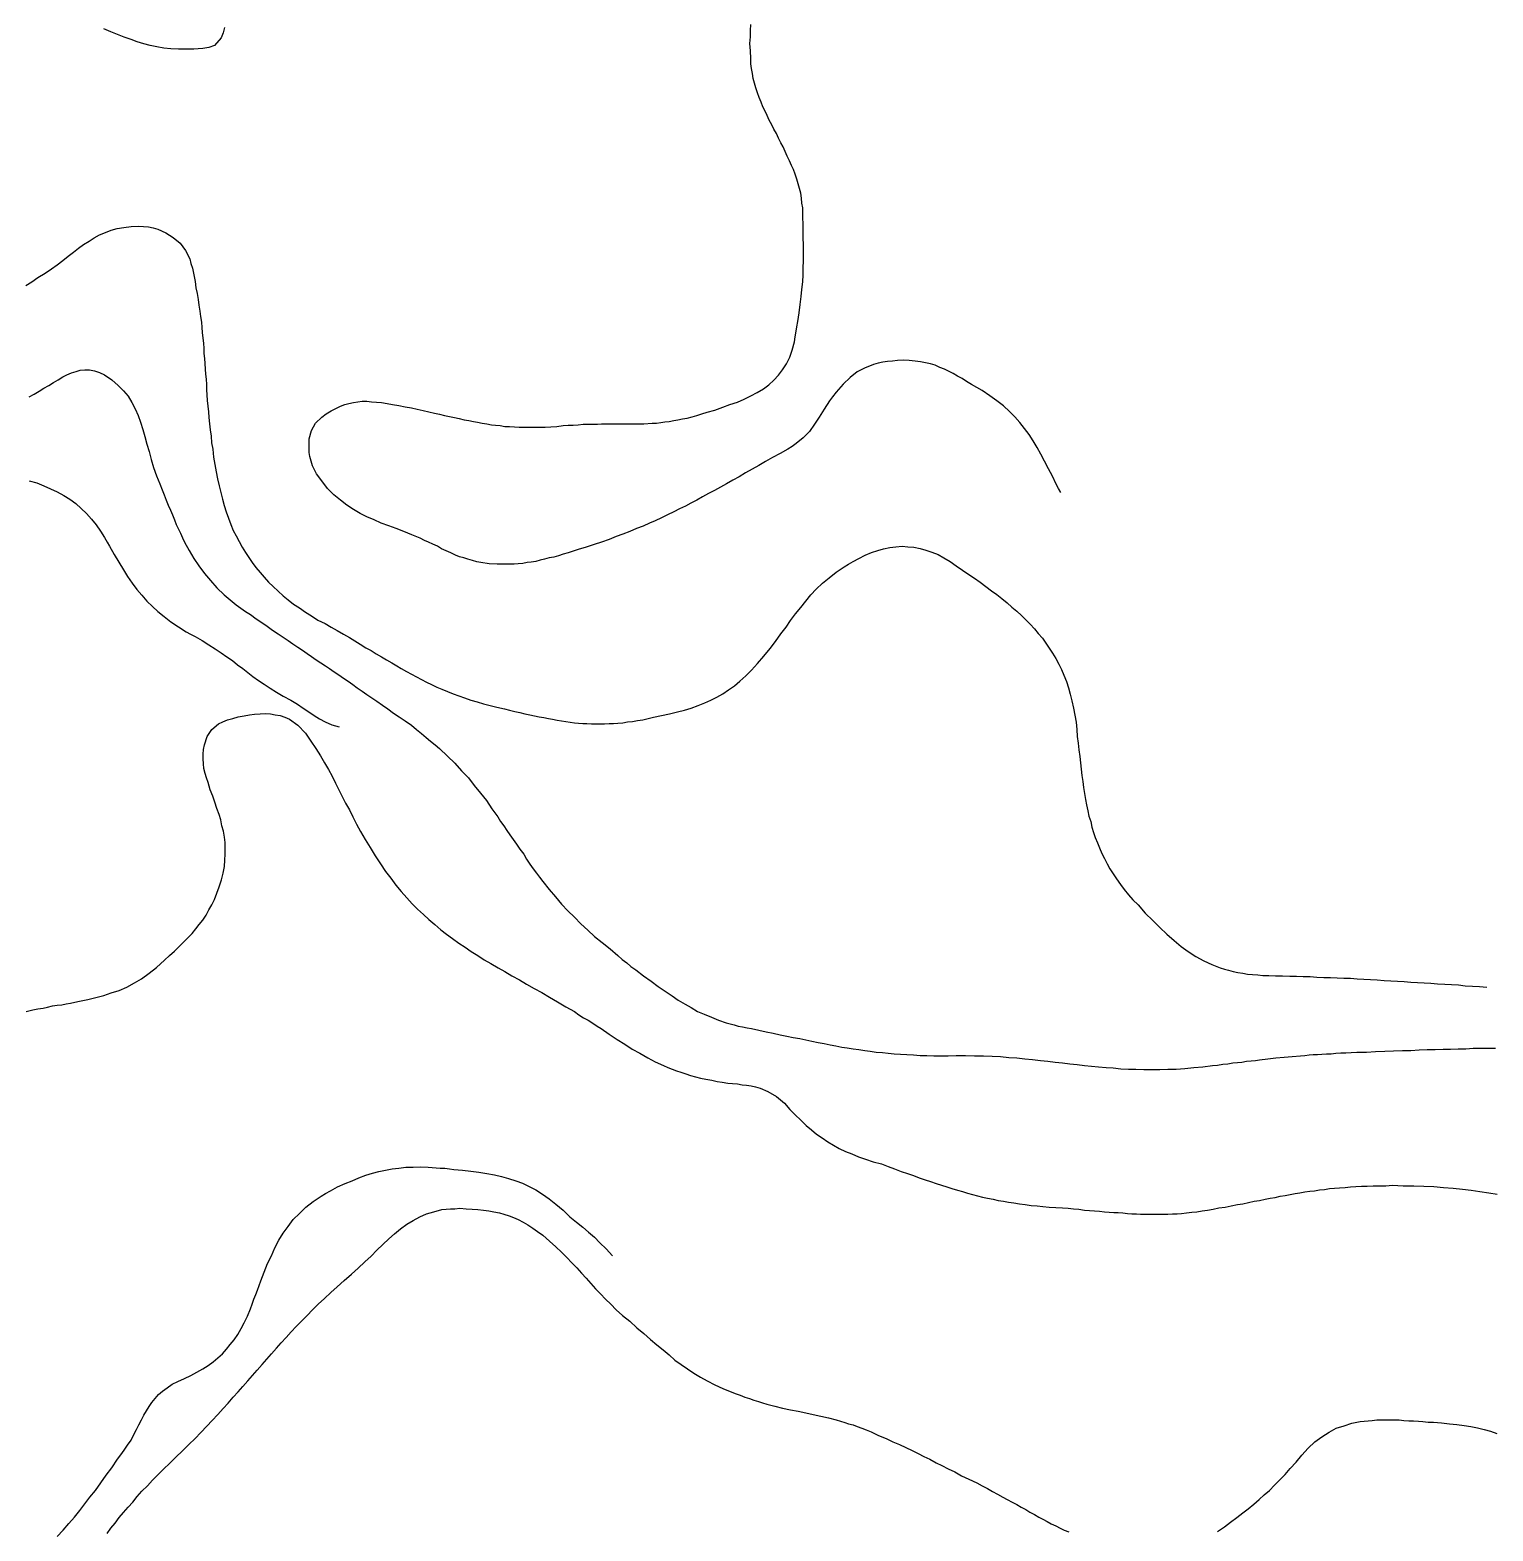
# Model space of a CAD drawing. Header units: inches. Extents: x 401374 to 405300, y 6332180 to 6336621.
# Drawn here: x 403778.8 to 404127.9, y 6335087.1 to 6335445.3 of the extents above; entities that cross this region are included whole.
import ezdxf

# ---------------------------------------------------------------- set-up
doc = ezdxf.new("R2010")
doc.units = ezdxf.units.IN
doc.header["$MEASUREMENT"] = 0

msp = doc.modelspace()

# ---------------------------------------------------------------- linework, layer by layer
for points in [[(403825.2, 6335445.9), (403824.9, 6335444.6), (403824.4, 6335443.4), (403822.8, 6335441.6), (403821.5, 6335441.1), (403820, 6335440.9), (403818.9, 6335440.8), (403817.9, 6335440.7), (403816, 6335440.7), (403814.2, 6335440.7), (403812.4, 6335440.8), (403810.7, 6335441), (403809.1, 6335441.3), (403807.5, 6335441.6), (403806, 6335442), (403804.4, 6335442.5), (403802.9, 6335443), (403801.3, 6335443.6), (403799.7, 6335444.2), (403798.1, 6335444.9), (403796.4, 6335445.6)], [(404024.8, 6335334.9), (404024.2, 6335335.9), (404023.7, 6335336.9), (404022.8, 6335338.8), (404021.8, 6335340.6), (404020.9, 6335342.4), (404020, 6335344.1), (404019.1, 6335345.7), (404018.2, 6335347.3), (404017.2, 6335348.8), (404016.1, 6335350.2), (404015, 6335351.6), (404013.8, 6335353), (404012.5, 6335354.3), (404011.1, 6335355.6), (404009.5, 6335356.8), (404007.8, 6335358), (404006, 6335359.3), (404004.7, 6335360), (404003.5, 6335360.7), (404002.3, 6335361.4), (404001.2, 6335362.1), (404000.1, 6335362.7), (403999.1, 6335363.3), (403998, 6335363.9), (403997, 6335364.4), (403995.9, 6335364.8), (403994.8, 6335365.3), (403993.7, 6335365.6), (403992.5, 6335365.9), (403991.3, 6335366.1), (403990, 6335366.3), (403988.6, 6335366.4), (403987.2, 6335366.5), (403985.8, 6335366.4), (403984.6, 6335366.3), (403983.4, 6335366.2), (403982.3, 6335366), (403981.2, 6335365.8), (403980.1, 6335365.5), (403979.1, 6335365.1), (403978.1, 6335364.7), (403976.2, 6335363.7), (403974.5, 6335362.4), (403972.8, 6335360.8), (403971.2, 6335358.9), (403970.3, 6335357.8), (403969.6, 6335356.8), (403968.3, 6335354.8), (403967.1, 6335352.9), (403966, 6335351.2), (403964.8, 6335349.5), (403963.3, 6335348), (403961.6, 6335346.6), (403960.7, 6335345.9), (403959.6, 6335345.3), (403957.8, 6335344.2), (403956, 6335343.3), (403954.3, 6335342.3), (403952.7, 6335341.4), (403951.1, 6335340.5), (403949.5, 6335339.6), (403948, 6335338.7), (403946.5, 6335337.9), (403945, 6335337), (403943.6, 6335336.2), (403942.1, 6335335.4), (403940.7, 6335334.7), (403939.3, 6335333.9), (403937.9, 6335333.1), (403936.5, 6335332.4), (403935.2, 6335331.7), (403933.8, 6335331), (403932.4, 6335330.3), (403930.9, 6335329.6), (403929.5, 6335328.9), (403928, 6335328.2), (403926.6, 6335327.6), (403925.1, 6335326.9), (403923.5, 6335326.3), (403921.9, 6335325.6), (403920.3, 6335325), (403918.7, 6335324.4), (403917, 6335323.7), (403915.2, 6335323.1), (403913.4, 6335322.5), (403911.5, 6335321.9), (403909.6, 6335321.3), (403908.4, 6335320.9), (403907.2, 6335320.5), (403906, 6335320.2), (403904.9, 6335319.8), (403903.8, 6335319.5), (403902.7, 6335319.3), (403901.6, 6335319), (403900.5, 6335318.8), (403899.5, 6335318.5), (403898.4, 6335318.3), (403897.4, 6335318.2), (403896.4, 6335318), (403895.3, 6335317.9), (403894.3, 6335317.8), (403892.3, 6335317.8), (403890.3, 6335317.8), (403888.4, 6335317.9), (403886.4, 6335318.2), (403885.4, 6335318.4), (403884.4, 6335318.7), (403883.3, 6335319), (403882.3, 6335319.3), (403881.3, 6335319.6), (403880.3, 6335320), (403879.2, 6335320.5), (403878.1, 6335321), (403877, 6335321.5), (403876, 6335322.1), (403874.9, 6335322.6), (403873.9, 6335323.1), (403872.9, 6335323.5), (403871.9, 6335324), (403869.9, 6335324.8), (403868, 6335325.6), (403866.2, 6335326.3), (403864.4, 6335327), (403862.6, 6335327.6), (403860.9, 6335328.4), (403859.2, 6335329.1), (403857.6, 6335329.9), (403856, 6335330.9), (403854.4, 6335331.9), (403852.9, 6335333.1), (403851.3, 6335334.4), (403849.8, 6335335.9), (403848.4, 6335337.7), (403847.2, 6335339.4), (403846.2, 6335341.3), (403845.9, 6335342.4), (403845.6, 6335343.5), (403845.4, 6335344.5), (403845.4, 6335345.6), (403845.4, 6335346.7), (403845.4, 6335347.7), (403846, 6335349.7), (403846.9, 6335351.5), (403848.4, 6335352.9), (403849.5, 6335353.7), (403850.7, 6335354.4), (403851.8, 6335355), (403852.9, 6335355.5), (403853.9, 6335355.9), (403854.9, 6335356.2), (403856, 6335356.4), (403857, 6335356.6), (403858.1, 6335356.7), (403859.2, 6335356.7), (403860.3, 6335356.6), (403861.5, 6335356.5), (403862.7, 6335356.4), (403864, 6335356.2), (403865.3, 6335355.9), (403866.8, 6335355.7), (403868.3, 6335355.4), (403869.8, 6335355.1), (403871.2, 6335354.8), (403872.6, 6335354.5), (403874, 6335354.2), (403875.3, 6335353.9), (403876.5, 6335353.6), (403877.7, 6335353.3), (403878.9, 6335353.1), (403880.1, 6335352.8), (403881.2, 6335352.6), (403882.4, 6335352.3), (403883.5, 6335352.1), (403884.6, 6335351.9), (403885.6, 6335351.7), (403886.7, 6335351.5), (403887.8, 6335351.3), (403888.9, 6335351.1), (403889.9, 6335351), (403891, 6335350.9), (403892.1, 6335350.7), (403893.2, 6335350.7), (403894.4, 6335350.6), (403895.5, 6335350.5), (403896.7, 6335350.5), (403897.9, 6335350.5), (403899.1, 6335350.5), (403900.4, 6335350.5), (403901.7, 6335350.5), (403903.1, 6335350.6), (403904.5, 6335350.7), (403906, 6335350.9), (403907.2, 6335351), (403908.4, 6335351), (403909.6, 6335351.1), (403910.8, 6335351.2), (403912, 6335351.2), (403913.1, 6335351.2), (403914.2, 6335351.2), (403915.2, 6335351.3), (403916.3, 6335351.3), (403917.3, 6335351.3), (403918.4, 6335351.3), (403919.4, 6335351.3), (403921.4, 6335351.3), (403923.3, 6335351.3), (403925.3, 6335351.3), (403927.3, 6335351.5), (403928.3, 6335351.5), (403929.3, 6335351.6), (403930.3, 6335351.8), (403931.3, 6335351.9), (403932.4, 6335352.1), (403933.4, 6335352.3), (403934.5, 6335352.5), (403935.6, 6335352.7), (403936.8, 6335353), (403937.9, 6335353.3), (403939.1, 6335353.7), (403940.4, 6335354.1), (403942.2, 6335354.6), (403944.1, 6335355.3), (403945.8, 6335355.9), (403947.6, 6335356.5), (403949.2, 6335357.2), (403950.8, 6335358), (403952.3, 6335358.8), (403953.8, 6335359.7), (403955.1, 6335360.6), (403956.3, 6335361.7), (403957.4, 6335362.9), (403958.4, 6335364.2), (403959.3, 6335365.6), (403960.1, 6335367.2), (403960.7, 6335368.9), (403961.2, 6335370.9), (403961.4, 6335372.1), (403961.6, 6335373.4), (403961.8, 6335374.5), (403962, 6335375.7), (403962.2, 6335376.8), (403962.3, 6335377.8), (403962.6, 6335379.8), (403962.8, 6335381.7), (403963, 6335383.4), (403963.2, 6335385.2), (403963.3, 6335386.9), (403963.3, 6335388.5), (403963.4, 6335390.3), (403963.4, 6335392), (403963.4, 6335393.9), (403963.3, 6335395.9), (403963.3, 6335396.9), (403963.3, 6335398), (403963.3, 6335399.2), (403963.2, 6335400.3), (403963.2, 6335401.6), (403963.2, 6335402.9), (403963, 6335404), (403962.9, 6335405.2), (403962.7, 6335406.4), (403962.4, 6335407.5), (403962.1, 6335408.6), (403961.8, 6335409.7), (403961.4, 6335410.9), (403961, 6335412), (403960.5, 6335413), (403960, 6335414.1), (403959.5, 6335415.2), (403959, 6335416.3), (403958.5, 6335417.4), (403958, 6335418.4), (403957.4, 6335419.5), (403956.9, 6335420.6), (403956.3, 6335421.6), (403955.8, 6335422.7), (403955.2, 6335423.8), (403954.7, 6335424.9), (403954.2, 6335425.9), (403953.7, 6335427), (403953.3, 6335428.1), (403952.8, 6335429.2), (403952.4, 6335430.3), (403952, 6335431.5), (403951.7, 6335432.6), (403951.4, 6335433.7), (403951.2, 6335434.9), (403951, 6335436.1), (403950.8, 6335437.2), (403950.8, 6335438.5), (403950.7, 6335440.3), (403950.6, 6335442.1), (403950.7, 6335443.7), (403950.7, 6335445.2), (403950.8, 6335446.6)], [(403777.8, 6335384.3), (403779.2, 6335385.2), (403780.7, 6335386.2), (403782.4, 6335387.3), (403783.9, 6335388.3), (403785.3, 6335389.3), (403786.6, 6335390.3), (403787.9, 6335391.3), (403789.2, 6335392.3), (403790.4, 6335393.2), (403791.6, 6335394.1), (403792.9, 6335394.9), (403794.1, 6335395.7), (403795.4, 6335396.4), (403796.8, 6335397), (403798.2, 6335397.5), (403799.6, 6335397.9), (403801.2, 6335398.2), (403802.9, 6335398.4), (403804.8, 6335398.5), (403805.9, 6335398.4), (403807.1, 6335398.3), (403808.2, 6335398.1), (403809.3, 6335397.8), (403811.2, 6335396.9), (403813, 6335395.8), (403814.6, 6335394.4), (403815.9, 6335392.7), (403816.9, 6335390.7), (403817.2, 6335389.6), (403817.6, 6335388.5), (403817.9, 6335386.9), (403818.2, 6335385.3), (403818.4, 6335383.8), (403818.7, 6335382.4), (403818.9, 6335381), (403819.1, 6335379.6), (403819.3, 6335378.2), (403819.5, 6335376.9), (403819.7, 6335375.6), (403819.8, 6335374.3), (403819.9, 6335373.1), (403820, 6335371.8), (403820.2, 6335370.6), (403820.3, 6335369.3), (403820.3, 6335368.1), (403820.4, 6335366.9), (403820.5, 6335365.7), (403820.6, 6335364.4), (403820.7, 6335363.2), (403820.8, 6335362), (403820.9, 6335360.7), (403820.9, 6335359.4), (403821, 6335358.2), (403821.1, 6335356.9), (403821.2, 6335355.5), (403821.4, 6335354.2), (403821.5, 6335352.8), (403821.6, 6335351.3), (403821.8, 6335349.9), (403822, 6335348.4), (403822.1, 6335346.8), (403822.4, 6335345.3), (403822.6, 6335343.4), (403822.9, 6335341.6), (403823.2, 6335339.9), (403823.5, 6335338.2), (403823.9, 6335336.5), (403824.3, 6335334.9), (403824.7, 6335333.3), (403825.1, 6335331.8), (403825.6, 6335330.3), (403826.2, 6335328.8), (403826.7, 6335327.3), (403827.3, 6335325.9), (403828, 6335324.6), (403828.7, 6335323.2), (403829.4, 6335321.9), (403830.2, 6335320.6), (403831, 6335319.4), (403831.8, 6335318.2), (403832.7, 6335317), (403833.7, 6335315.8), (403834.7, 6335314.7), (403835.7, 6335313.5), (403836.8, 6335312.5), (403838, 6335311.4), (403839.2, 6335310.3), (403840.4, 6335309.3), (403841.7, 6335308.3), (403843.1, 6335307.4), (403844.5, 6335306.4), (403846, 6335305.5), (403847.5, 6335304.5), (403849.2, 6335303.7), (403850.7, 6335302.8), (403852.1, 6335302), (403853.6, 6335301.1), (403855, 6335300.3), (403856.3, 6335299.5), (403857.6, 6335298.7), (403858.9, 6335297.9), (403860.2, 6335297.2), (403861.4, 6335296.4), (403862.7, 6335295.7), (403863.9, 6335295), (403865.1, 6335294.3), (403866.3, 6335293.6), (403867.4, 6335292.9), (403868.6, 6335292.2), (403869.8, 6335291.6), (403871, 6335290.9), (403872.2, 6335290.3), (403873.4, 6335289.7), (403874.6, 6335289.1), (403875.9, 6335288.5), (403877.1, 6335288), (403878.4, 6335287.4), (403879.8, 6335286.9), (403881.1, 6335286.4), (403882.5, 6335285.9), (403884, 6335285.4), (403885.5, 6335285), (403887, 6335284.5), (403888.6, 6335284.1), (403890.2, 6335283.7), (403892, 6335283.3), (403893.2, 6335283), (403894.5, 6335282.7), (403895.7, 6335282.4), (403896.9, 6335282.1), (403898.1, 6335281.9), (403899.2, 6335281.6), (403900.3, 6335281.4), (403901.4, 6335281.2), (403902.5, 6335281), (403903.5, 6335280.8), (403904.6, 6335280.6), (403905.6, 6335280.4), (403906.7, 6335280.3), (403907.7, 6335280.1), (403908.7, 6335280), (403909.7, 6335279.9), (403910.7, 6335279.8), (403911.7, 6335279.8), (403912.8, 6335279.7), (403913.8, 6335279.7), (403914.8, 6335279.7), (403915.9, 6335279.7), (403917, 6335279.8), (403918, 6335279.8), (403919.1, 6335279.9), (403920.3, 6335280), (403921.4, 6335280.2), (403922.6, 6335280.3), (403923.8, 6335280.5), (403925, 6335280.7), (403926.3, 6335281), (403927.6, 6335281.3), (403929.5, 6335281.7), (403931.4, 6335282.1), (403933.3, 6335282.6), (403935, 6335283), (403936.6, 6335283.5), (403938.2, 6335284.1), (403939.8, 6335284.7), (403941.3, 6335285.4), (403942.7, 6335286.1), (403944.1, 6335286.9), (403945.5, 6335287.8), (403946.9, 6335288.8), (403948.2, 6335289.9), (403949.6, 6335291.2), (403951, 6335292.5), (403952.4, 6335294.1), (403953.9, 6335295.9), (403955.4, 6335297.7), (403956.7, 6335299.4), (403958, 6335301.2), (403959.2, 6335302.8), (403960.3, 6335304.4), (403961.5, 6335306), (403962.7, 6335307.5), (403963.9, 6335309), (403965.1, 6335310.5), (403966.4, 6335311.9), (403967.9, 6335313.3), (403969.5, 6335314.6), (403971.2, 6335315.9), (403973.1, 6335317.2), (403974.1, 6335317.8), (403975.2, 6335318.5), (403976.6, 6335319.2), (403978.1, 6335320), (403979.6, 6335320.6), (403981.1, 6335321.1), (403982.5, 6335321.5), (403984, 6335321.8), (403985.4, 6335322), (403986.9, 6335322.1), (403988.3, 6335322), (403989.7, 6335321.9), (403991.2, 6335321.6), (403992.6, 6335321.2), (403994, 6335320.7), (403995.5, 6335320.1), (403996.9, 6335319.3), (403998.4, 6335318.5), (403999.8, 6335317.4), (404001.3, 6335316.4), (404002.8, 6335315.4), (404004.2, 6335314.5), (404005.5, 6335313.5), (404006.9, 6335312.5), (404008.2, 6335311.5), (404009.5, 6335310.6), (404010.7, 6335309.6), (404012, 6335308.6), (404013.1, 6335307.6), (404014.3, 6335306.6), (404015.4, 6335305.6), (404016.5, 6335304.5), (404017.5, 6335303.5), (404018.5, 6335302.4), (404019.4, 6335301.3), (404020.4, 6335300.2), (404021.2, 6335299), (404022, 6335297.8), (404022.8, 6335296.6), (404023.6, 6335295.3), (404024.3, 6335294), (404024.9, 6335292.7), (404025.5, 6335291.3), (404026.1, 6335289.8), (404026.6, 6335288.3), (404027, 6335286.8), (404027.4, 6335285.2), (404027.8, 6335283.5), (404028.1, 6335281.8), (404028.4, 6335280.1), (404028.6, 6335278.4), (404028.7, 6335276.7), (404028.9, 6335275.1), (404029.1, 6335273.5), (404029.3, 6335271.9), (404029.5, 6335270.4), (404029.6, 6335268.9), (404029.8, 6335267.4), (404030, 6335266), (404030.2, 6335264.5), (404030.4, 6335263.1), (404030.7, 6335261.7), (404030.9, 6335260.4), (404031.2, 6335259), (404031.5, 6335257.7), (404031.9, 6335256.4), (404032.2, 6335255.1), (404032.6, 6335253.8), (404033, 6335252.6), (404033.5, 6335251.3), (404034, 6335250.1), (404034.6, 6335248.8), (404035.2, 6335247.6), (404035.8, 6335246.3), (404036.5, 6335245.1), (404037.3, 6335243.9), (404038.1, 6335242.7), (404039, 6335241.4), (404039.9, 6335240.2), (404040.9, 6335238.9), (404042, 6335237.7), (404043.2, 6335236.5), (404044.9, 6335234.5), (404046.7, 6335232.8), (404048.4, 6335231.1), (404050.1, 6335229.5), (404051.8, 6335228), (404053.5, 6335226.6), (404055.2, 6335225.4), (404057, 6335224.2), (404058.9, 6335223.2), (404060.8, 6335222.3), (404062.8, 6335221.5), (404063.8, 6335221.2), (404064.8, 6335220.9), (404065.9, 6335220.6), (404067, 6335220.4), (404068.2, 6335220.2), (404069.3, 6335220), (404070.5, 6335219.9), (404071.8, 6335219.8), (404073, 6335219.7), (404074.4, 6335219.7), (404076, 6335219.6), (404077.7, 6335219.6), (404079.4, 6335219.5), (404081, 6335219.5), (404082.6, 6335219.4), (404084.3, 6335219.4), (404085.9, 6335219.3), (404087.5, 6335219.2), (404089.1, 6335219.2), (404090.7, 6335219.1), (404092.3, 6335219), (404093.9, 6335219), (404095.5, 6335218.9), (404097.1, 6335218.8), (404098.7, 6335218.7), (404100.3, 6335218.6), (404101.9, 6335218.5), (404103.5, 6335218.4), (404105.1, 6335218.3), (404106.7, 6335218.2), (404108.3, 6335218.1), (404109.9, 6335218), (404111.5, 6335217.9), (404113.1, 6335217.8), (404114.7, 6335217.7), (404116.4, 6335217.6), (404118, 6335217.5), (404119.7, 6335217.4), (404121.3, 6335217.2), (404123, 6335217.1), (404124.7, 6335217), (404126.4, 6335216.9)], [(403778.6, 6335357.8), (403779.8, 6335358.4), (403781, 6335359.1), (403782.1, 6335359.8), (403783.3, 6335360.5), (403784.4, 6335361.2), (403785.5, 6335361.8), (403786.6, 6335362.5), (403787.6, 6335363), (403788.7, 6335363.5), (403789.8, 6335363.8), (403790.8, 6335364.1), (403791.9, 6335364.2), (403793, 6335364.2), (403794.2, 6335364), (403795.4, 6335363.6), (403796.6, 6335363), (403798.3, 6335361.8), (403799.8, 6335360.5), (403801.1, 6335359.2), (403802.2, 6335357.9), (403803.1, 6335356.4), (403803.9, 6335354.9), (403804.6, 6335353.3), (403805.2, 6335351.7), (403805.7, 6335350), (403806.2, 6335348.3), (403806.7, 6335346.5), (403807.2, 6335344.7), (403807.7, 6335342.8), (403808.3, 6335340.9), (403809, 6335338.9), (403809.8, 6335337), (403810.3, 6335335.6), (403810.8, 6335334.4), (403811.3, 6335333.1), (403811.8, 6335331.9), (403812.3, 6335330.7), (403812.8, 6335329.6), (403813.3, 6335328.4), (403813.7, 6335327.3), (403814.2, 6335326.2), (403814.7, 6335325.2), (403815.2, 6335324.1), (403815.7, 6335323.1), (403816.8, 6335321.1), (403817.9, 6335319.2), (403819.1, 6335317.4), (403820.4, 6335315.6), (403821.9, 6335313.9), (403823.4, 6335312.2), (403825.1, 6335310.5), (403827, 6335308.9), (403828, 6335308.1), (403829.1, 6335307.3), (403830.2, 6335306.5), (403831.4, 6335305.8), (403832.8, 6335304.8), (403834.1, 6335303.9), (403835.4, 6335303), (403836.7, 6335302.1), (403838, 6335301.2), (403839.2, 6335300.4), (403840.4, 6335299.6), (403841.5, 6335298.8), (403842.7, 6335298), (403843.8, 6335297.3), (403844.9, 6335296.5), (403846, 6335295.8), (403847.1, 6335295), (403848.2, 6335294.3), (403849.3, 6335293.6), (403850.3, 6335292.9), (403851.4, 6335292.1), (403852.5, 6335291.4), (403853.6, 6335290.6), (403854.7, 6335289.9), (403855.8, 6335289.1), (403856.9, 6335288.3), (403858.1, 6335287.5), (403859.2, 6335286.7), (403860.4, 6335285.9), (403861.6, 6335285.1), (403862.9, 6335284.2), (403864.2, 6335283.3), (403865.5, 6335282.3), (403866.9, 6335281.4), (403868.3, 6335280.4), (403869.8, 6335279.4), (403871, 6335278.4), (403872.2, 6335277.4), (403873.3, 6335276.5), (403874.4, 6335275.6), (403875.5, 6335274.7), (403876.5, 6335273.8), (403878.4, 6335272), (403880.2, 6335270.3), (403881.8, 6335268.5), (403883.4, 6335266.8), (403884.8, 6335265), (403886.3, 6335263.2), (403887.7, 6335261.4), (403889, 6335259.4), (403890.4, 6335257.5), (403891.1, 6335256.4), (403891.9, 6335255.4), (403892.6, 6335254.3), (403893.3, 6335253.2), (403894.1, 6335252.1), (403894.9, 6335251), (403895.7, 6335249.8), (403896.6, 6335248.6), (403897.3, 6335247.4), (403898.1, 6335246.2), (403898.9, 6335245.1), (403899.7, 6335244.1), (403900.4, 6335243.1), (403901.2, 6335242.1), (403902.7, 6335240.2), (403904.2, 6335238.4), (403905.6, 6335236.7), (403907.1, 6335235.1), (403908.7, 6335233.6), (403910.2, 6335232), (403911.9, 6335230.5), (403913.5, 6335229), (403915.3, 6335227.5), (403917.2, 6335226), (403919.1, 6335224.4), (403920.1, 6335223.5), (403921.2, 6335222.7), (403922.2, 6335221.8), (403923.4, 6335221)], [(403778.6, 6335337.7), (403780.4, 6335337.2), (403782.1, 6335336.5), (403783.7, 6335335.8), (403785.3, 6335335.1), (403786.9, 6335334.2), (403788.3, 6335333.3), (403789.7, 6335332.3), (403791, 6335331.1), (403792.3, 6335329.9), (403793.5, 6335328.6), (403794.6, 6335327.2), (403795.6, 6335325.7), (403796.6, 6335324.2), (403797.2, 6335323.1), (403797.8, 6335322.1), (403798.9, 6335320.1), (403800, 6335318.3), (403801.1, 6335316.5), (403802.1, 6335314.9), (403803.2, 6335313.3), (403804.3, 6335311.8), (403805.5, 6335310.4), (403806.7, 6335309), (403808, 6335307.7), (403809.3, 6335306.5), (403810.8, 6335305.3), (403812.4, 6335304.1), (403814.2, 6335302.9), (403816.1, 6335301.7), (403817.1, 6335301.1), (403818.2, 6335300.6), (403819.9, 6335299.6), (403821.5, 6335298.6), (403823, 6335297.6), (403824.4, 6335296.7), (403825.8, 6335295.7), (403827.1, 6335294.8), (403828.3, 6335293.8), (403829.6, 6335292.9), (403830.8, 6335292), (403832, 6335291), (403833.3, 6335290.1), (403834.7, 6335289.2), (403836.1, 6335288.2), (403837.6, 6335287.3), (403839.2, 6335286.3), (403841, 6335285.4), (403842.6, 6335284.4), (403844, 6335283.5), (403845.3, 6335282.6), (403846.6, 6335281.7), (403847.9, 6335280.9), (403849.2, 6335280.2), (403850.8, 6335279.5), (403852.6, 6335279)], [(403777.9, 6335211.1), (403779.5, 6335211.5), (403780.7, 6335211.7), (403781.9, 6335211.9), (403783, 6335212.1), (403784.2, 6335212.4), (403785.3, 6335212.6), (403786.4, 6335212.7), (403787.4, 6335212.9), (403788.5, 6335213.1), (403789.5, 6335213.3), (403790.6, 6335213.5), (403792.6, 6335213.9), (403794.5, 6335214.4), (403796.4, 6335214.9), (403798.2, 6335215.5), (403800.1, 6335216.1), (403801.9, 6335216.9), (403803.7, 6335217.9), (403805.4, 6335218.9), (403807.2, 6335220.2), (403809, 6335221.6), (403810.9, 6335223.3), (403812.1, 6335224.4), (403813.3, 6335225.5), (403814.4, 6335226.6), (403815.5, 6335227.7), (403816.5, 6335228.7), (403817.5, 6335229.7), (403818.4, 6335230.8), (403819.2, 6335231.8), (403820, 6335232.9), (403820.8, 6335234.1), (403821.5, 6335235.3), (403822.2, 6335236.5), (403822.8, 6335237.8), (403823.4, 6335239.3), (403823.9, 6335240.8), (403824.5, 6335242.5), (403824.9, 6335244.1), (403825.2, 6335245.7), (403825.3, 6335247.2), (403825.4, 6335248.6), (403825.4, 6335250), (403825.4, 6335251.4), (403825.2, 6335252.7), (403825, 6335254.1), (403824.6, 6335255.4), (403824.3, 6335256.8), (403823.9, 6335258.1), (403823.4, 6335259.5), (403822.9, 6335261), (403822.4, 6335262.5), (403821.8, 6335264), (403821.3, 6335265.7), (403820.9, 6335266.8), (403820.6, 6335267.9), (403820.3, 6335269.1), (403820.2, 6335270.2), (403820.1, 6335271.4), (403820.1, 6335272.5), (403820.2, 6335273.6), (403820.4, 6335274.7), (403821.1, 6335276.7), (403822.2, 6335278.4), (403823.8, 6335279.7), (403824.8, 6335280.2), (403825.9, 6335280.7), (403827.2, 6335281), (403828.5, 6335281.4), (403829.9, 6335281.6), (403831.2, 6335281.9), (403832.4, 6335282), (403833.7, 6335282.1), (403835, 6335282.2), (403836.2, 6335282.1), (403837.3, 6335281.9), (403838.5, 6335281.7), (403839.6, 6335281.3), (403840.7, 6335280.8), (403842.7, 6335279.4), (403844.5, 6335277.5), (403845.8, 6335275.6), (403847, 6335273.8), (403848.1, 6335272.1), (403849.1, 6335270.4), (403850, 6335268.8), (403850.9, 6335267.2), (403851.7, 6335265.6), (403852.5, 6335264), (403853.3, 6335262.4), (403854.1, 6335260.8), (403855, 6335259.2), (403855.8, 6335257.5), (403856.7, 6335255.8), (403857.7, 6335254), (403858.8, 6335252.1), (403860, 6335250.2), (403861.2, 6335248.2), (403862.4, 6335246.3), (403863.6, 6335244.5), (403864.9, 6335242.9), (403866.1, 6335241.2), (403867.4, 6335239.7), (403868.7, 6335238.2), (403870, 6335236.8), (403871.3, 6335235.5), (403872.7, 6335234.2), (403874, 6335233), (403875.4, 6335231.8), (403876.8, 6335230.6), (403878.2, 6335229.5), (403879.6, 6335228.5), (403881.1, 6335227.4), (403882.6, 6335226.4), (403884.1, 6335225.4), (403885.7, 6335224.4), (403887.2, 6335223.4), (403888.8, 6335222.5), (403890.5, 6335221.5), (403892.1, 6335220.6), (403893.8, 6335219.6), (403895.6, 6335218.6), (403897.3, 6335217.6), (403899.1, 6335216.6), (403900.9, 6335215.6), (403902.8, 6335214.5), (403904.7, 6335213.4), (403906.7, 6335212.2), (403908.7, 6335211.1), (403909.8, 6335210.3), (403910.9, 6335209.6), (403912, 6335209), (403913.1, 6335208.3), (403914.1, 6335207.6), (403915.1, 6335207), (403917, 6335205.7), (403918.9, 6335204.4), (403920.7, 6335203.3), (403922.5, 6335202.1), (403924.3, 6335201.1), (403926.2, 6335200), (403928, 6335199.1), (403930, 6335198.2), (403931, 6335197.7), (403932, 6335197.3), (403933.1, 6335196.9), (403934.1, 6335196.6), (403935.3, 6335196.2), (403936.4, 6335195.8), (403937.6, 6335195.5), (403938.8, 6335195.2), (403940.1, 6335194.9), (403941.5, 6335194.7), (403942.8, 6335194.4), (403944, 6335194.2), (403945.3, 6335194), (403946.4, 6335193.9), (403947.6, 6335193.8), (403948.7, 6335193.6), (403949.8, 6335193.5), (403950.9, 6335193.3), (403951.9, 6335193.1), (403953, 6335192.8), (403954.9, 6335192), (403956.9, 6335190.8), (403958.8, 6335189.2), (403960.1, 6335187.7), (403961.4, 6335186.4), (403962.7, 6335185.1), (403964, 6335183.9), (403965.3, 6335182.8), (403966.5, 6335181.8), (403967.8, 6335180.9), (403969.2, 6335180), (403970.5, 6335179.2), (403971.9, 6335178.4), (403973.4, 6335177.7), (403974.9, 6335177.1), (403976.5, 6335176.4), (403978.2, 6335175.8), (403980, 6335175.2), (403982, 6335174.7)], [(403923.4, 6335221), (403925.2, 6335219.6), (403927, 6335218.3), (403928.7, 6335217), (403930.4, 6335215.9), (403932, 6335214.8), (403933.5, 6335213.8), (403935.1, 6335212.8), (403936.6, 6335212), (403938.1, 6335211.1), (403939.7, 6335210.4), (403941.4, 6335209.7), (403943.1, 6335209), (403944.9, 6335208.4), (403946.8, 6335207.9), (403947.8, 6335207.6), (403948.8, 6335207.4), (403949.9, 6335207.2), (403951, 6335207), (403952.7, 6335206.6), (403954.5, 6335206.2), (403956.1, 6335205.9), (403957.8, 6335205.5), (403959.4, 6335205.2), (403960.9, 6335204.9), (403962.5, 6335204.6), (403963.9, 6335204.3), (403965.4, 6335204), (403966.9, 6335203.7), (403968.3, 6335203.4), (403969.7, 6335203.1), (403971.1, 6335202.9), (403972.5, 6335202.6), (403973.8, 6335202.4), (403975.2, 6335202.2), (403976.6, 6335202), (403978, 6335201.8), (403979.3, 6335201.6), (403980.7, 6335201.4), (403982.2, 6335201.3), (403983.6, 6335201.1), (403985, 6335201), (403986.5, 6335200.9), (403988, 6335200.8), (403989.6, 6335200.7), (403991.2, 6335200.6), (403992.8, 6335200.6), (403994.5, 6335200.5), (403996.2, 6335200.5), (403997.9, 6335200.5), (403999.8, 6335200.6), (404002, 6335200.6), (404004.2, 6335200.5), (404006.3, 6335200.5), (404008.4, 6335200.4), (404010.4, 6335200.3), (404012.4, 6335200.1), (404014.3, 6335200), (404016.2, 6335199.8), (404018, 6335199.6), (404019.9, 6335199.4), (404021.7, 6335199.2), (404023.4, 6335199), (404025.2, 6335198.8), (404026.9, 6335198.6), (404028.7, 6335198.4), (404030.4, 6335198.2), (404032.1, 6335198), (404033.8, 6335197.9), (404035.6, 6335197.7), (404037.3, 6335197.6), (404039.1, 6335197.4), (404040.9, 6335197.3), (404042.7, 6335197.3), (404044.6, 6335197.2), (404046.4, 6335197.2), (404048.4, 6335197.2), (404050.3, 6335197.3), (404052.3, 6335197.3), (404054.4, 6335197.5), (404056.5, 6335197.7), (404058.7, 6335197.9), (404061, 6335198.2), (404062.2, 6335198.3), (404063.4, 6335198.5), (404064.6, 6335198.6), (404065.8, 6335198.8), (404066.9, 6335198.9), (404068, 6335199), (404069.1, 6335199.2), (404070.2, 6335199.3), (404071.2, 6335199.4), (404072.2, 6335199.5), (404074.2, 6335199.8), (404076.1, 6335200), (404078.1, 6335200.2), (404080, 6335200.3), (404082, 6335200.5), (404083, 6335200.6), (404084, 6335200.7), (404085, 6335200.8), (404086, 6335200.8), (404087.1, 6335200.9), (404088.2, 6335201), (404089.3, 6335201), (404090.4, 6335201.1), (404091.6, 6335201.2), (404092.8, 6335201.2), (404094.1, 6335201.3), (404095.4, 6335201.4), (404097.7, 6335201.4), (404099.9, 6335201.5), (404102.1, 6335201.6), (404104.2, 6335201.7), (404106.3, 6335201.8), (404108.3, 6335201.8), (404110.3, 6335201.9), (404112.2, 6335202), (404114.1, 6335202), (404116, 6335202.1), (404117.8, 6335202.1), (404119.6, 6335202.2), (404121.4, 6335202.2), (404123.2, 6335202.3), (404124.9, 6335202.3), (404126.7, 6335202.3), (404128.5, 6335202.3)], [(403785.3, 6335085.8), (403786.7, 6335087.3), (403788.1, 6335088.9), (403789.4, 6335090.4), (403790.7, 6335092), (403791.9, 6335093.6), (403793.1, 6335095.2), (403794.4, 6335096.8), (403795.7, 6335098.6), (403797, 6335100.4), (403798.3, 6335102.2), (403799.7, 6335104.2), (403800.5, 6335105.3), (403801.3, 6335106.4), (403802.1, 6335107.6), (403802.9, 6335108.8), (403803.6, 6335110.1), (403804.2, 6335111.3), (403804.8, 6335112.4), (403805.4, 6335113.6), (403806, 6335114.7), (403806.6, 6335115.8), (403807.2, 6335116.8), (403807.9, 6335117.8), (403809.5, 6335119.7), (403810.4, 6335120.5), (403811.5, 6335121.3), (403812.7, 6335122.1), (403814.1, 6335122.8), (403815.7, 6335123.5), (403817.2, 6335124.2), (403818.6, 6335125), (403820, 6335125.8), (403821.3, 6335126.6), (403822.5, 6335127.5), (403823.6, 6335128.4), (403824.7, 6335129.4), (403825.7, 6335130.5), (403826.6, 6335131.6), (403827.5, 6335132.7), (403828.4, 6335134), (403829.2, 6335135.4), (403829.9, 6335136.8), (403830.7, 6335138.4), (403831.4, 6335140.1), (403831.8, 6335141.2), (403832.2, 6335142.4), (403832.7, 6335143.5), (403833.1, 6335144.6), (403833.5, 6335145.7), (403833.9, 6335146.8), (403834.3, 6335147.8), (403834.7, 6335148.9), (403835.1, 6335149.9), (403835.5, 6335150.9), (403836.4, 6335152.8), (403837.2, 6335154.7), (403838.2, 6335156.5), (403839.2, 6335158.2), (403840.4, 6335159.8), (403841.6, 6335161.4), (403843.1, 6335162.9), (403844.6, 6335164.4), (403846.4, 6335165.7), (403848.3, 6335167), (403849.3, 6335167.6), (403850.5, 6335168.3), (403852.2, 6335169.2), (403854, 6335170), (403855.7, 6335170.7), (403857.3, 6335171.4), (403858.9, 6335172), (403860.5, 6335172.5), (403862, 6335172.9), (403863.6, 6335173.2), (403865.2, 6335173.5), (403866.8, 6335173.7), (403868.5, 6335173.9), (403870.2, 6335173.9), (403871.9, 6335174), (403873.8, 6335173.9), (403875.7, 6335173.8), (403876.7, 6335173.7), (403877.8, 6335173.7), (403878.9, 6335173.5), (403879.9, 6335173.4), (403881, 6335173.3), (403882, 6335173.2), (403884, 6335173), (403885.9, 6335172.7), (403887.8, 6335172.4), (403889.6, 6335172.1), (403891.3, 6335171.7), (403893, 6335171.2), (403894.7, 6335170.7), (403896.3, 6335170.1), (403897.9, 6335169.3), (403899.5, 6335168.5), (403901.1, 6335167.5), (403902.7, 6335166.4), (403904.3, 6335165.1), (403906, 6335163.7), (403907.6, 6335162.1), (403909.2, 6335160.8), (403910.7, 6335159.6), (403912.1, 6335158.4), (403913.5, 6335157.2), (403914.8, 6335155.9), (403916.3, 6335154.4), (403917.8, 6335152.8)], [(403982, 6335174.7), (403983.6, 6335174.1), (403985.1, 6335173.5), (403986.7, 6335172.9), (403988.2, 6335172.4), (403989.6, 6335171.9), (403991, 6335171.4), (403992.4, 6335170.9), (403993.7, 6335170.5), (403995, 6335170), (403996.3, 6335169.6), (403997.6, 6335169.2), (403998.8, 6335168.8), (404000.1, 6335168.4), (404001.3, 6335168.1), (404002.5, 6335167.7), (404003.7, 6335167.4), (404004.9, 6335167.1), (404006.1, 6335166.8), (404007.3, 6335166.5), (404008.6, 6335166.3), (404009.8, 6335166), (404011.1, 6335165.8), (404012.3, 6335165.6), (404013.6, 6335165.4), (404014.9, 6335165.2), (404016.3, 6335165), (404017.7, 6335164.8), (404019.1, 6335164.7), (404020.5, 6335164.5), (404022, 6335164.4), (404023.6, 6335164.3), (404025.2, 6335164.2), (404026.5, 6335164.1), (404027.8, 6335164), (404029.1, 6335163.9), (404030.4, 6335163.7), (404031.6, 6335163.6), (404032.8, 6335163.5), (404034, 6335163.4), (404035.2, 6335163.3), (404036.3, 6335163.2), (404037.4, 6335163.1), (404038.5, 6335163.1), (404039.6, 6335163), (404040.7, 6335162.9), (404041.7, 6335162.8), (404042.8, 6335162.8), (404043.8, 6335162.7), (404044.9, 6335162.7), (404046, 6335162.7), (404047, 6335162.7), (404048.1, 6335162.7), (404049.2, 6335162.7), (404050.3, 6335162.7), (404051.4, 6335162.8), (404052.5, 6335162.8), (404053.6, 6335162.9), (404054.8, 6335163), (404056, 6335163.2), (404057.2, 6335163.3), (404058.5, 6335163.5), (404059.8, 6335163.7), (404061.1, 6335163.9), (404062.5, 6335164.2), (404064, 6335164.4), (404065.4, 6335164.7), (404066.9, 6335165), (404068.2, 6335165.2), (404069.6, 6335165.5), (404070.9, 6335165.8), (404072.2, 6335166), (404073.5, 6335166.3), (404074.7, 6335166.5), (404075.9, 6335166.7), (404077.1, 6335167), (404078.3, 6335167.2), (404079.5, 6335167.4), (404080.7, 6335167.6), (404081.8, 6335167.8), (404083, 6335168), (404084.2, 6335168.2), (404085.3, 6335168.3), (404086.5, 6335168.5), (404087.7, 6335168.6), (404088.9, 6335168.8), (404090.1, 6335168.9), (404091.3, 6335169), (404092.6, 6335169.1), (404093.9, 6335169.2), (404095.2, 6335169.3), (404096.5, 6335169.4), (404097.9, 6335169.4), (404099.3, 6335169.5), (404100.8, 6335169.5), (404102.3, 6335169.5), (404103.9, 6335169.6), (404106.5, 6335169.5), (404109, 6335169.5), (404111.4, 6335169.4), (404113.8, 6335169.3), (404116.1, 6335169.1), (404118.4, 6335168.9), (404120.6, 6335168.7), (404122.7, 6335168.4), (404124.8, 6335168.1), (404126.9, 6335167.8), (404128.9, 6335167.5)], [(403797.2, 6335086.5), (403798.1, 6335087.8), (403799.1, 6335089), (403800.1, 6335090.3), (403801.1, 6335091.5), (403802.2, 6335092.8), (403803.3, 6335094), (403804.4, 6335095.3), (403805.5, 6335096.6), (403806.8, 6335097.9), (403808, 6335099.2), (403809.3, 6335100.5), (403810.7, 6335101.9), (403812.1, 6335103.2), (403813.6, 6335104.7), (403815.2, 6335106.2), (403816.7, 6335107.7), (403818.2, 6335109.2), (403819.6, 6335110.6), (403821, 6335112.1), (403822.3, 6335113.5), (403823.6, 6335114.9), (403824.9, 6335116.3), (403826.1, 6335117.6), (403827.3, 6335119), (403828.5, 6335120.3), (403829.6, 6335121.6), (403830.8, 6335122.9), (403831.9, 6335124.2), (403833, 6335125.5), (403834.2, 6335126.8), (403835.3, 6335128.1), (403836.4, 6335129.4), (403837.6, 6335130.7), (403838.7, 6335132), (403839.9, 6335133.3), (403841.1, 6335134.6), (403842.3, 6335135.9), (403843.6, 6335137.2), (403844.9, 6335138.5), (403846.2, 6335139.9), (403847.6, 6335141.2), (403849.1, 6335142.6), (403850.6, 6335144), (403852.1, 6335145.4), (403853.8, 6335146.9), (403855.5, 6335148.4), (403857.1, 6335149.8), (403858.7, 6335151.3), (403860.2, 6335152.7), (403861.6, 6335154.1), (403863, 6335155.5), (403864.4, 6335156.8), (403865.8, 6335158), (403867.2, 6335159.2), (403868.7, 6335160.3), (403870.2, 6335161.2), (403871.8, 6335162.1), (403873.4, 6335162.8), (403875.2, 6335163.3), (403877.1, 6335163.8), (403878.1, 6335163.9), (403879.1, 6335164), (403880.2, 6335164), (403881.4, 6335164.1), (403882.9, 6335164), (403884.3, 6335163.9), (403885.7, 6335163.8), (403887, 6335163.7), (403888.3, 6335163.5), (403889.5, 6335163.3), (403890.8, 6335163), (403891.9, 6335162.7), (403893.1, 6335162.3), (403894.2, 6335161.9), (403895.3, 6335161.4), (403896.5, 6335160.8), (403897.6, 6335160.2), (403898.8, 6335159.4), (403899.9, 6335158.6), (403901.2, 6335157.7), (403902.8, 6335156.3), (403904.3, 6335154.9), (403905.6, 6335153.6), (403906.9, 6335152.4), (403908.1, 6335151.1), (403909.3, 6335149.9), (403910.4, 6335148.6), (403911.5, 6335147.4), (403912.6, 6335146.2), (403913.7, 6335144.9), (403914.9, 6335143.7), (403916.1, 6335142.4), (403917.4, 6335141.2), (403918.7, 6335139.9), (403920.2, 6335138.5), (403921.9, 6335137.2), (403923.6, 6335135.6), (403925.3, 6335134.2), (403926.9, 6335132.8), (403928.4, 6335131.5), (403929.9, 6335130.3), (403931.3, 6335129.1), (403932.7, 6335127.9), (403934.2, 6335126.8), (403935.7, 6335125.8), (403937.2, 6335124.8), (403938.8, 6335123.8), (403940.4, 6335122.9), (403942.2, 6335122), (403944.1, 6335121.1), (403945.1, 6335120.7), (403946.1, 6335120.3), (403947.1, 6335119.9), (403948.3, 6335119.5), (403949.4, 6335119), (403950.5, 6335118.7), (403951.5, 6335118.3), (403952.6, 6335118), (403953.6, 6335117.7), (403954.6, 6335117.4), (403956.5, 6335116.9), (403958.4, 6335116.4), (403960.3, 6335116), (403962.1, 6335115.7), (403963.9, 6335115.3), (403965.7, 6335114.9), (403967.5, 6335114.5), (403969.3, 6335114.1), (403971.2, 6335113.6), (403973.2, 6335113), (403974.1, 6335112.7), (403975.2, 6335112.4), (403976.2, 6335112), (403977.3, 6335111.6), (403978.3, 6335111.2), (403979.5, 6335110.8), (403981.3, 6335109.9), (403983.1, 6335109.2), (403984.7, 6335108.4), (403986.3, 6335107.7), (403987.8, 6335107), (403989.3, 6335106.3), (403990.7, 6335105.6), (403992.1, 6335104.9), (403993.5, 6335104.2), (403995, 6335103.4), (403996.4, 6335102.7), (403997.9, 6335101.9), (403999.5, 6335101.2), (404001.1, 6335100.3), (404002.8, 6335099.5), (404004.7, 6335098.6), (404006, 6335097.9), (404007.3, 6335097.2), (404008.5, 6335096.5), (404009.7, 6335095.9), (404010.9, 6335095.2), (404012, 6335094.6), (404013.2, 6335094), (404014.3, 6335093.4), (404015.3, 6335092.8), (404016.4, 6335092.2), (404017.4, 6335091.6), (404018.5, 6335091), (404019.5, 6335090.4), (404020.5, 6335089.9), (404021.5, 6335089.4), (404022.5, 6335088.8), (404023.6, 6335088.3), (404024.6, 6335087.8), (404025.6, 6335087.3), (404026.7, 6335086.9)], [(404062.2, 6335087), (404063.8, 6335088.1), (404065.3, 6335089.2), (404066.8, 6335090.3), (404068.2, 6335091.4), (404069.5, 6335092.4), (404070.8, 6335093.5), (404072.1, 6335094.6), (404073.3, 6335095.7), (404074.6, 6335096.8), (404075.8, 6335098), (404077, 6335099.3), (404078.3, 6335100.6), (404079.5, 6335102), (404080.9, 6335103.5), (404082.3, 6335105.2), (404083.8, 6335106.9), (404085.4, 6335108.4), (404087.1, 6335109.6), (404088.8, 6335110.7), (404090.5, 6335111.6), (404092.4, 6335112.2), (404094.2, 6335112.8), (404096.2, 6335113.2), (404098.1, 6335113.4), (404099.1, 6335113.5), (404100.2, 6335113.6), (404101.2, 6335113.6), (404102.3, 6335113.6), (404103.3, 6335113.6), (404104.4, 6335113.6), (404105.5, 6335113.6), (404106.6, 6335113.5), (404107.8, 6335113.4), (404108.9, 6335113.4), (404110.1, 6335113.3), (404111.2, 6335113.2), (404112.4, 6335113.1), (404113.7, 6335113.1), (404115.6, 6335112.9), (404117.5, 6335112.7), (404119.3, 6335112.5), (404121, 6335112.3), (404122.6, 6335112), (404124.2, 6335111.7), (404125.8, 6335111.3), (404127.3, 6335110.9), (404128.8, 6335110.4)]]:
    msp.add_lwpolyline(points)

doc.saveas('drawing.dxf')
